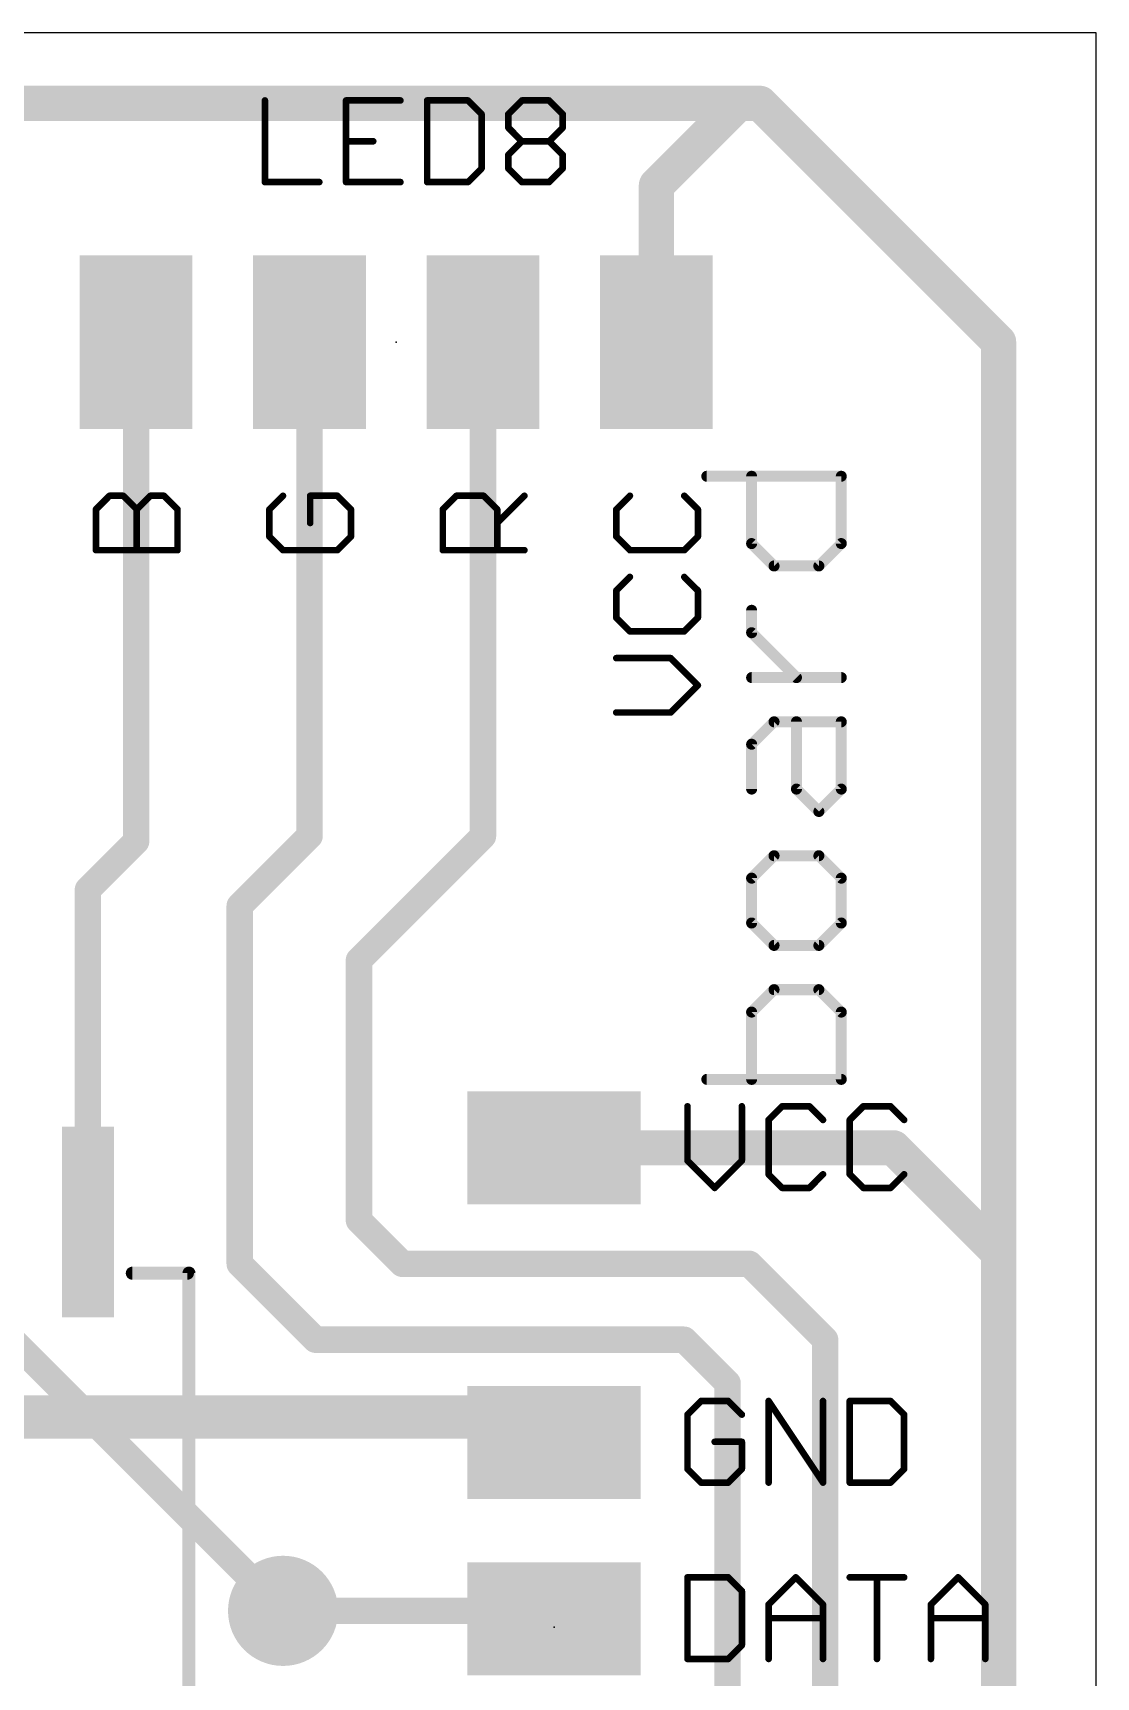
# Model space of a CAD drawing. Extents: x 1.3 to 95.4, y 0 to 60.
# Drawn here: x 83.12 to 95.38, y 19.61 to 38.56 of the extents above; entities that cross this region are included whole.
import ezdxf

# ---------------------------------------------------------------- set-up
doc = ezdxf.new("R2010")
doc.units = 0
for name, color, linetype in [('1', 12, 'CONTINUOUS'), ('16', 132, 'CONTINUOUS'), ('18', 110, 'CONTINUOUS'), ('20', 53, 'CONTINUOUS'), ('21', 253, 'CONTINUOUS'), ('23', 53, 'CONTINUOUS'), ('25', 253, 'CONTINUOUS')]:
    doc.layers.add(name, color=color, linetype=linetype)

# ---------------------------------------------------------------- blocks, each defined once
blk = doc.blocks.new('RECT')
blk.add_solid([(-0.5, -0.5), (0.5, -0.5), (-0.5, 0.5), (0.5, 0.5)])
blk = doc.blocks.new('ROUNDV')
at = {"const_width": 0.5}
blk.add_lwpolyline([(0, -0.25, 1), (0, 0.25, 1), (0, -0.25)], format="xyb", dxfattribs=at)

msp = doc.modelspace()

# ---------------------------------------------------------------- linework, layer by layer
at = {"layer": '1'}
for points, const_width in [([(91.25, 37.75), (81.5, 37.75)], 0.4064), ([(91.25, 37.75), (90.305, 36.805)], 0.4064), ([(91.5, 37.75), (91.25, 37.75)], 0.4064), ([(94.25, 35), (91.5, 37.75)], 0.4064), ([(90.305, 36.805), (90.305, 34.9975)], 0.4064), ([(84.305, 29.2425), (84.305, 34.9975)], 0.3048), ([(86.305, 29.305), (86.305, 34.9975)], 0.3048), ([(88.305, 29.305), (88.305, 34.9975)], 0.3048), ([(94.25, 24.5), (94.25, 35)], 0.4064), ([(90.8858, 33.452), (92.4365, 33.452)], 0.127), ([(91.4027, 32.6766), (91.4027, 33.452)], 0.127), ([(92.4365, 33.452), (92.4365, 32.6766)], 0.127), ([(91.6611, 32.4182), (91.4027, 32.6766)], 0.127), ([(92.4365, 32.6766), (92.178, 32.4182)], 0.127), ([(92.178, 32.4182), (91.6611, 32.4182)], 0.127), ([(91.4027, 31.6487), (91.4027, 31.9072)], 0.127), ([(91.9196, 31.1318), (91.4027, 31.6487)], 0.127), ([(92.4365, 31.1318), (91.4027, 31.1318)], 0.127), ([(91.4027, 30.3636), (91.6611, 30.622)], 0.127), ([(91.6611, 30.622), (92.4365, 30.622)], 0.127), ([(91.9196, 29.8467), (91.9196, 30.622)], 0.127), ([(92.4365, 30.622), (92.4365, 29.8467)], 0.127), ([(91.4027, 29.8467), (91.4027, 30.3636)], 0.127), ([(92.178, 29.5882), (91.9196, 29.8467)], 0.127), ([(92.4365, 29.8467), (92.178, 29.5882)], 0.127), ([(83.75, 28.6875), (84.305, 29.2425)], 0.3048), ([(85.5, 28.5), (86.305, 29.305)], 0.3048), ([(86.875, 27.875), (88.305, 29.305)], 0.3048), ([(91.6611, 29.0784), (91.4027, 28.82)], 0.127), ([(92.178, 29.0784), (91.6611, 29.0784)], 0.127), ([(92.4365, 28.82), (92.178, 29.0784)], 0.127), ([(83.75, 24.8575), (83.75, 28.6875)], 0.3048), ([(91.4027, 28.82), (91.4027, 28.3031)], 0.127), ([(92.4365, 28.3031), (92.4365, 28.82)], 0.127), ([(85.5, 24.375), (85.5, 28.5)], 0.3048), ([(91.4027, 28.3031), (91.6611, 28.0446)], 0.127), ([(92.178, 28.0446), (92.4365, 28.3031)], 0.127), ([(91.6611, 28.0446), (92.178, 28.0446)], 0.127), ([(86.875, 24.875), (86.875, 27.875)], 0.3048), ([(91.6611, 27.5348), (91.4027, 27.2764)], 0.127), ([(92.178, 27.5348), (91.6611, 27.5348)], 0.127), ([(92.4365, 27.2764), (92.178, 27.5348)], 0.127), ([(91.4027, 27.2764), (91.4027, 26.501)], 0.127), ([(92.4365, 26.501), (92.4365, 27.2764)], 0.127), ([(90.8858, 26.501), (92.4365, 26.501)], 0.127), ([(93.0385, 25.7115), (89.125, 25.7115)], 0.4064), ([(94.25, 24.5), (93.0385, 25.7115)], 0.4064), ([(87.375, 24.375), (86.875, 24.875)], 0.3048), ([(94.25, 3.25), (94.25, 24.5)], 0.4064), ([(86.375, 23.5), (85.5, 24.375)], 0.3048), ([(91.375, 24.375), (87.375, 24.375)], 0.3048), ([(92.25, 23.5), (91.375, 24.375)], 0.3048), ([(90.625, 23.5), (86.375, 23.5)], 0.3048), ([(91.125, 23), (90.625, 23.5)], 0.3048), ([(92.25, 14.625), (92.25, 23.5)], 0.3048), ([(91.125, 15.125), (91.125, 23)], 0.3048), ([(73.59, 22.6107), (88.8293, 22.6107)], 0.5), ([(88.8293, 22.6107), (89.125, 22.315)], 0.3048), ([(86, 20.375), (89.0325, 20.375)], 0.3048), ([(89.0325, 20.375), (89.125, 20.2825)], 0.3048)]:
    msp.add_lwpolyline(points, dxfattribs=dict(at, const_width=const_width))
for points, const_width in [([(91.25, 37.8516, 1), (91.25, 37.6484)], 0.2032), ([(91.3218, 37.6782, 1), (91.1782, 37.8218)], 0.2032), ([(91.25, 37.6484, 1), (91.25, 37.8516)], 0.2032), ([(91.5718, 37.8218, 1), (91.4282, 37.6782)], 0.2032), ([(91.5, 37.6484, 1), (91.5, 37.8516)], 0.2032), ([(90.4066, 36.805, 1), (90.2034, 36.805)], 0.2032), ([(90.2332, 36.8768, 1), (90.3768, 36.7332)], 0.2032), ([(84.3812, 34.9975, 1), (84.2288, 34.9975)], 0.1524), ([(86.3812, 34.9975, 1), (86.2288, 34.9975)], 0.1524), ([(88.3812, 34.9975, 1), (88.2288, 34.9975)], 0.1524), ([(90.2034, 34.9975, 1), (90.4066, 34.9975)], 0.2032), ([(94.3516, 35, 1), (94.1484, 35)], 0.2032), ([(94.1782, 34.9282, 1), (94.3218, 35.0718)], 0.2032), ([(90.8858, 33.4837, 1), (90.8858, 33.4202)], 0.0635), ([(91.4344, 33.452, 1), (91.3709, 33.452)], 0.0635), ([(92.4683, 33.452, 1), (92.4048, 33.452)], 0.0635), ([(92.4365, 33.4202, 1), (92.4365, 33.4837)], 0.0635), ([(91.4251, 32.6991, 1), (91.3802, 32.6542)], 0.0635), ([(91.3709, 32.6766, 1), (91.4344, 32.6766)], 0.0635), ([(92.4048, 32.6766, 1), (92.4683, 32.6766)], 0.0635), ([(92.459, 32.6542, 1), (92.414, 32.6991)], 0.0635), ([(91.6611, 32.4499, 1), (91.6611, 32.3864)], 0.0635), ([(91.6387, 32.3957, 1), (91.6836, 32.4406)], 0.0635), ([(92.1556, 32.4406, 1), (92.2005, 32.3957)], 0.0635), ([(92.178, 32.3864, 1), (92.178, 32.4499)], 0.0635), ([(91.4344, 31.9072, 1), (91.3709, 31.9072)], 0.0635), ([(91.4251, 31.6712, 1), (91.3802, 31.6263)], 0.0635), ([(91.3709, 31.6487, 1), (91.4344, 31.6487)], 0.0635), ([(91.4027, 31.1636, 1), (91.4027, 31.1001)], 0.0635), ([(91.8971, 31.1094, 1), (91.942, 31.1543)], 0.0635), ([(92.4365, 31.1001, 1), (92.4365, 31.1636)], 0.0635), ([(91.6611, 30.6538, 1), (91.6611, 30.5903)], 0.0635), ([(91.6836, 30.5996, 1), (91.6387, 30.6445)], 0.0635), ([(91.9513, 30.622, 1), (91.8878, 30.622)], 0.0635), ([(92.4683, 30.622, 1), (92.4048, 30.622)], 0.0635), ([(92.4365, 30.5903, 1), (92.4365, 30.6538)], 0.0635), ([(91.4344, 30.3636, 1), (91.3709, 30.3636)], 0.0635), ([(91.3802, 30.386, 1), (91.4251, 30.3411)], 0.0635), ([(91.3709, 29.8467, 1), (91.4344, 29.8467)], 0.0635), ([(91.8878, 29.8467, 1), (91.9513, 29.8467)], 0.0635), ([(91.942, 29.8691, 1), (91.8971, 29.8242)], 0.0635), ([(92.4048, 29.8467, 1), (92.4683, 29.8467)], 0.0635), ([(92.459, 29.8242, 1), (92.414, 29.8691)], 0.0635), ([(92.1556, 29.6107, 1), (92.2005, 29.5658)], 0.0635), ([(92.1556, 29.5658, 1), (92.2005, 29.6107)], 0.0635), ([(84.3589, 29.1886, 1), (84.2511, 29.2964)], 0.1524), ([(86.2288, 29.305, 1), (86.3812, 29.305)], 0.1524), ([(86.3589, 29.2511, 1), (86.2511, 29.3589)], 0.1524), ([(88.2288, 29.305, 1), (88.3812, 29.305)], 0.1524), ([(88.3589, 29.2511, 1), (88.2511, 29.3589)], 0.1524), ([(84.2288, 29.2425, 1), (84.3812, 29.2425)], 0.1524), ([(91.6611, 29.1102, 1), (91.6611, 29.0467)], 0.0635), ([(91.6836, 29.056, 1), (91.6387, 29.1009)], 0.0635), ([(92.2005, 29.1009, 1), (92.1556, 29.056)], 0.0635), ([(92.178, 29.0467, 1), (92.178, 29.1102)], 0.0635), ([(83.8262, 28.6875, 1), (83.6738, 28.6875)], 0.1524), ([(83.6961, 28.7414, 1), (83.8039, 28.6336)], 0.1524), ([(91.4344, 28.82, 1), (91.3709, 28.82)], 0.0635), ([(91.3802, 28.8424, 1), (91.4251, 28.7975)], 0.0635), ([(92.4683, 28.82, 1), (92.4048, 28.82)], 0.0635), ([(92.414, 28.7975, 1), (92.459, 28.8424)], 0.0635), ([(85.5762, 28.5, 1), (85.4238, 28.5)], 0.1524), ([(85.4461, 28.5539, 1), (85.5539, 28.4461)], 0.1524), ([(91.4251, 28.3255, 1), (91.3802, 28.2806)], 0.0635), ([(91.3709, 28.3031, 1), (91.4344, 28.3031)], 0.0635), ([(92.4048, 28.3031, 1), (92.4683, 28.3031)], 0.0635), ([(92.459, 28.2806, 1), (92.414, 28.3255)], 0.0635), ([(91.6611, 28.0764, 1), (91.6611, 28.0129)], 0.0635), ([(91.6387, 28.0222, 1), (91.6836, 28.0671)], 0.0635), ([(92.1556, 28.0671, 1), (92.2005, 28.0222)], 0.0635), ([(92.178, 28.0129, 1), (92.178, 28.0764)], 0.0635), ([(86.9512, 27.875, 1), (86.7988, 27.875)], 0.1524), ([(86.8211, 27.9289, 1), (86.9289, 27.8211)], 0.1524), ([(91.6611, 27.5666, 1), (91.6611, 27.5031)], 0.0635), ([(91.6836, 27.5124, 1), (91.6387, 27.5573)], 0.0635), ([(92.2005, 27.5573, 1), (92.1556, 27.5124)], 0.0635), ([(92.178, 27.5031, 1), (92.178, 27.5666)], 0.0635), ([(91.4344, 27.2764, 1), (91.3709, 27.2764)], 0.0635), ([(91.3802, 27.2988, 1), (91.4251, 27.2539)], 0.0635), ([(92.4683, 27.2764, 1), (92.4048, 27.2764)], 0.0635), ([(92.414, 27.2539, 1), (92.459, 27.2988)], 0.0635), ([(90.8858, 26.5328, 1), (90.8858, 26.4693)], 0.0635), ([(91.3709, 26.501, 1), (91.4344, 26.501)], 0.0635), ([(92.4048, 26.501, 1), (92.4683, 26.501)], 0.0635), ([(92.4365, 26.4693, 1), (92.4365, 26.5328)], 0.0635), ([(89.125, 25.8131, 1), (89.125, 25.6099)], 0.2032), ([(93.1103, 25.7833, 1), (92.9667, 25.6397)], 0.2032), ([(93.0385, 25.6099, 1), (93.0385, 25.8131)], 0.2032), ([(86.9289, 24.9289, 1), (86.8211, 24.8211)], 0.1524), ([(83.6738, 24.8575, 1), (83.8262, 24.8575)], 0.1524), ([(86.7988, 24.875, 1), (86.9512, 24.875)], 0.1524), ([(94.3516, 24.5, 1), (94.1484, 24.5)], 0.2032), ([(94.1782, 24.4282, 1), (94.3218, 24.5718)], 0.2032), ([(85.5539, 24.4289, 1), (85.4461, 24.3211)], 0.1524), ([(85.4238, 24.375, 1), (85.5762, 24.375)], 0.1524), ([(87.375, 24.4512, 1), (87.375, 24.2988)], 0.1524), ([(87.3211, 24.3211, 1), (87.4289, 24.4289)], 0.1524), ([(91.4289, 24.4289, 1), (91.3211, 24.3211)], 0.1524), ([(91.375, 24.2988, 1), (91.375, 24.4512)], 0.1524), ([(94.1484, 24.5, 1), (94.3516, 24.5)], 0.2032), ([(86.375, 23.5762, 1), (86.375, 23.4238)], 0.1524), ([(86.3211, 23.4461, 1), (86.4289, 23.5539)], 0.1524), ([(90.6789, 23.5539, 1), (90.5711, 23.4461)], 0.1524), ([(90.625, 23.4238, 1), (90.625, 23.5762)], 0.1524), ([(92.3262, 23.5, 1), (92.1738, 23.5)], 0.1524), ([(92.1961, 23.4461, 1), (92.3039, 23.5539)], 0.1524), ([(91.2012, 23, 1), (91.0488, 23)], 0.1524), ([(91.0711, 22.9461, 1), (91.1789, 23.0539)], 0.1524), ([(88.8832, 22.6646, 1), (88.7754, 22.5568)], 0.1524), ([(88.8293, 22.4857, 1), (88.8293, 22.7357)], 0.25), ([(89.0711, 22.2611, 1), (89.1789, 22.3689)], 0.1524), ([(86, 20.4512, 1), (86, 20.2988)], 0.1524), ([(89.0864, 20.4289, 1), (88.9786, 20.3211)], 0.1524), ([(89.0325, 20.2988, 1), (89.0325, 20.4512)], 0.1524), ([(89.0711, 20.2286, 1), (89.1789, 20.3364)], 0.1524)]:
    msp.add_lwpolyline(points, format="xyb", dxfattribs=dict(at, const_width=const_width))
at = {"layer": '16', "const_width": 0.3048}
msp.add_lwpolyline([(78.75, 27.625), (86, 20.375)], dxfattribs=at)
at = {"layer": '16', "const_width": 0.1524}
msp.add_lwpolyline([(85.9461, 20.3211, 1), (86.0539, 20.4289)], format="xyb", dxfattribs=at)
at = {"layer": '20'}
for p, q in [((95.375, 38.5625), (5, 38.5625)), ((95.375, 0), (95.375, 38.5625))]:
    msp.add_line(p, q, dxfattribs=at)
at = {"layer": '21'}
for points, const_width in [([(83.8423, 33.0704), (83.9991, 33.2272)], 0.0762), ([(83.9991, 33.2272), (84.1558, 33.2272)], 0.0762), ([(84.1558, 33.2272), (84.3126, 33.0704)], 0.0762), ([(84.3126, 33.0704), (84.4694, 33.2272)], 0.0762), ([(84.4694, 33.2272), (84.6261, 33.2272)], 0.0762), ([(84.6261, 33.2272), (84.7829, 33.0704)], 0.0762), ([(85.9991, 33.2272), (85.8423, 33.0704)], 0.0762), ([(86.6261, 33.2272), (86.3126, 33.2272)], 0.0762), ([(86.3126, 33.2272), (86.3126, 32.9136)], 0.0762), ([(86.7829, 33.0704), (86.6261, 33.2272)], 0.0762), ([(87.8423, 33.0704), (87.9991, 33.2272)], 0.0762), ([(87.9991, 33.2272), (88.3126, 33.2272)], 0.0762), ([(88.3126, 33.2272), (88.4694, 33.0704)], 0.0762), ([(88.4694, 32.9136), (88.7829, 33.2272)], 0.0762), ([(89.9991, 33.2272), (89.8423, 33.0704)], 0.0762), ([(90.7829, 33.0704), (90.6261, 33.2272)], 0.0762), ([(83.8423, 32.6001), (83.8423, 33.0704)], 0.0762), ([(84.3126, 32.6001), (84.3126, 33.0704)], 0.0762), ([(84.7829, 33.0704), (84.7829, 32.6001)], 0.0762), ([(85.8423, 33.0704), (85.8423, 32.7568)], 0.0762), ([(86.7829, 32.7568), (86.7829, 33.0704)], 0.0762), ([(87.8423, 32.6001), (87.8423, 33.0704)], 0.0762), ([(88.4694, 33.0704), (88.4694, 32.6001)], 0.0762), ([(89.8423, 33.0704), (89.8423, 32.7568)], 0.0762), ([(90.7829, 32.7568), (90.7829, 33.0704)], 0.0762), ([(85.8423, 32.7568), (85.9991, 32.6001)], 0.0762), ([(86.6261, 32.6001), (86.7829, 32.7568)], 0.0762), ([(89.8423, 32.7568), (89.9991, 32.6001)], 0.0762), ([(90.6261, 32.6001), (90.7829, 32.7568)], 0.0762), ([(84.7829, 32.6001), (83.8423, 32.6001)], 0.0762), ([(85.9991, 32.6001), (86.6261, 32.6001)], 0.0762), ([(88.7829, 32.6001), (87.8423, 32.6001)], 0.0762), ([(89.9991, 32.6001), (90.6261, 32.6001)], 0.0762), ([(89.9991, 32.2916), (89.8423, 32.1349)], 0.0762), ([(90.7829, 32.1349), (90.6261, 32.2916)], 0.0762), ([(89.8423, 32.1349), (89.8423, 31.8213)], 0.0762), ([(90.7829, 31.8213), (90.7829, 32.1349)], 0.0762), ([(89.8423, 31.8213), (89.9991, 31.6646)], 0.0762), ([(90.6261, 31.6646), (90.7829, 31.8213)], 0.0762), ([(89.9991, 31.6646), (90.6261, 31.6646)], 0.0762), ([(90.4694, 31.3561), (89.8423, 31.3561)], 0.0762), ([(90.7829, 31.0426), (90.4694, 31.3561)], 0.0762), ([(90.4694, 30.729), (90.7829, 31.0426)], 0.0762), ([(89.8423, 30.729), (90.4694, 30.729)], 0.0762), ([(90.6631, 26.1902), (90.6631, 25.5631)], 0.0762), ([(91.2902, 25.5631), (91.2902, 26.1902)], 0.0762), ([(91.7554, 26.1902), (91.5986, 26.0334)], 0.0762), ([(92.0689, 26.1902), (91.7554, 26.1902)], 0.0762), ([(92.2257, 26.0334), (92.0689, 26.1902)], 0.0762), ([(92.6909, 26.1902), (92.5341, 26.0334)], 0.0762), ([(93.0044, 26.1902), (92.6909, 26.1902)], 0.0762), ([(93.1612, 26.0334), (93.0044, 26.1902)], 0.0762), ([(91.5986, 26.0334), (91.5986, 25.4064)], 0.0762), ([(92.5341, 26.0334), (92.5341, 25.4064)], 0.0762), ([(90.6631, 25.5631), (90.9766, 25.2496)], 0.0762), ([(90.9766, 25.2496), (91.2902, 25.5631)], 0.0762), ([(91.5986, 25.4064), (91.7554, 25.2496)], 0.0762), ([(92.0689, 25.2496), (92.2257, 25.4064)], 0.0762), ([(92.5341, 25.4064), (92.6909, 25.2496)], 0.0762), ([(93.0044, 25.2496), (93.1612, 25.4064)], 0.0762), ([(91.7554, 25.2496), (92.0689, 25.2496)], 0.0762), ([(92.6909, 25.2496), (93.0044, 25.2496)], 0.0762), ([(84.8974, 24.2666), (84.2615, 24.2666)], 0.15), ([(84.915, 24.2675), (84.915, 16.3425)], 0.15), ([(90.8199, 22.7937), (90.6631, 22.6369)], 0.0762), ([(91.1334, 22.7937), (90.8199, 22.7937)], 0.0762), ([(91.2902, 22.6369), (91.1334, 22.7937)], 0.0762), ([(91.5986, 21.8531), (91.5986, 22.7937)], 0.0762), ([(91.5986, 22.7937), (92.2257, 21.8531)], 0.0762), ([(92.2257, 21.8531), (92.2257, 22.7937)], 0.0762), ([(92.5341, 22.7937), (92.5341, 21.8531)], 0.0762), ([(93.0044, 22.7937), (92.5341, 22.7937)], 0.0762), ([(93.1612, 22.6369), (93.0044, 22.7937)], 0.0762), ([(90.6631, 22.6369), (90.6631, 22.0099)], 0.0762), ([(93.1612, 22.0099), (93.1612, 22.6369)], 0.0762), ([(91.2902, 22.3234), (90.9766, 22.3234)], 0.0762), ([(91.2902, 22.0099), (91.2902, 22.3234)], 0.0762), ([(90.6631, 22.0099), (90.8199, 21.8531)], 0.0762), ([(91.1334, 21.8531), (91.2902, 22.0099)], 0.0762), ([(93.0044, 21.8531), (93.1612, 22.0099)], 0.0762), ([(90.8199, 21.8531), (91.1334, 21.8531)], 0.0762), ([(92.5341, 21.8531), (93.0044, 21.8531)], 0.0762), ([(90.6631, 20.7612), (90.6631, 19.8206)], 0.0762), ([(91.1334, 20.7612), (90.6631, 20.7612)], 0.0762), ([(91.2902, 20.6044), (91.1334, 20.7612)], 0.0762), ([(91.5986, 20.4477), (91.9122, 20.7612)], 0.0762), ([(91.9122, 20.7612), (92.2257, 20.4477)], 0.0762), ([(92.5341, 20.7612), (93.1612, 20.7612)], 0.0762), ([(92.8477, 19.8206), (92.8477, 20.7612)], 0.0762), ([(93.4697, 20.4477), (93.7832, 20.7612)], 0.0762), ([(93.7832, 20.7612), (94.0967, 20.4477)], 0.0762), ([(91.2902, 19.9774), (91.2902, 20.6044)], 0.0762), ([(91.5986, 19.8206), (91.5986, 20.4477)], 0.0762), ([(92.2257, 20.4477), (92.2257, 19.8206)], 0.0762), ([(93.4697, 19.8206), (93.4697, 20.4477)], 0.0762), ([(94.0967, 20.4477), (94.0967, 19.8206)], 0.0762), ([(91.5986, 20.2909), (92.2257, 20.2909)], 0.0762), ([(93.4697, 20.2909), (94.0967, 20.2909)], 0.0762), ([(91.1334, 19.8206), (91.2902, 19.9774)], 0.0762), ([(90.6631, 19.8206), (91.1334, 19.8206)], 0.0762)]:
    msp.add_lwpolyline(points, dxfattribs=dict(at, const_width=const_width))
for points, const_width in [([(83.9991, 33.2462, 1), (83.9991, 33.2081)], 0.0381), ([(84.0125, 33.2137, 1), (83.9856, 33.2406)], 0.0381), ([(84.1693, 33.2406, 1), (84.1424, 33.2137)], 0.0381), ([(84.1558, 33.2081, 1), (84.1558, 33.2462)], 0.0381), ([(84.4694, 33.2462, 1), (84.4694, 33.2081)], 0.0381), ([(84.4828, 33.2137, 1), (84.4559, 33.2406)], 0.0381), ([(84.6396, 33.2406, 1), (84.6127, 33.2137)], 0.0381), ([(84.6261, 33.2081, 1), (84.6261, 33.2462)], 0.0381), ([(86.0125, 33.2137, 1), (85.9856, 33.2406)], 0.0381), ([(86.3126, 33.2462, 1), (86.3126, 33.2081)], 0.0381), ([(86.3316, 33.2272, 1), (86.2936, 33.2272)], 0.0381), ([(86.6396, 33.2406, 1), (86.6127, 33.2137)], 0.0381), ([(86.6261, 33.2081, 1), (86.6261, 33.2462)], 0.0381), ([(87.9991, 33.2462, 1), (87.9991, 33.2081)], 0.0381), ([(88.0125, 33.2137, 1), (87.9856, 33.2406)], 0.0381), ([(88.3261, 33.2406, 1), (88.2991, 33.2137)], 0.0381), ([(88.3126, 33.2081, 1), (88.3126, 33.2462)], 0.0381), ([(88.7964, 33.2137, 1), (88.7694, 33.2406)], 0.0381), ([(90.0125, 33.2137, 1), (89.9856, 33.2406)], 0.0381), ([(90.6396, 33.2406, 1), (90.6127, 33.2137)], 0.0381), ([(83.8613, 33.0704, 1), (83.8232, 33.0704)], 0.0381), ([(83.8288, 33.0839, 1), (83.8558, 33.0569)], 0.0381), ([(84.2991, 33.0839, 1), (84.3261, 33.0569)], 0.0381), ([(84.3316, 33.0704, 1), (84.2936, 33.0704)], 0.0381), ([(84.2991, 33.0569, 1), (84.3261, 33.0839)], 0.0381), ([(84.8019, 33.0704, 1), (84.7639, 33.0704)], 0.0381), ([(84.7694, 33.0569, 1), (84.7964, 33.0839)], 0.0381), ([(85.8613, 33.0704, 1), (85.8232, 33.0704)], 0.0381), ([(85.8288, 33.0839, 1), (85.8558, 33.0569)], 0.0381), ([(86.8019, 33.0704, 1), (86.7639, 33.0704)], 0.0381), ([(86.7694, 33.0569, 1), (86.7964, 33.0839)], 0.0381), ([(87.8613, 33.0704, 1), (87.8232, 33.0704)], 0.0381), ([(87.8288, 33.0839, 1), (87.8558, 33.0569)], 0.0381), ([(88.4884, 33.0704, 1), (88.4503, 33.0704)], 0.0381), ([(88.4559, 33.0569, 1), (88.4828, 33.0839)], 0.0381), ([(89.8613, 33.0704, 1), (89.8232, 33.0704)], 0.0381), ([(89.8288, 33.0839, 1), (89.8558, 33.0569)], 0.0381), ([(90.8019, 33.0704, 1), (90.7639, 33.0704)], 0.0381), ([(90.7694, 33.0569, 1), (90.7964, 33.0839)], 0.0381), ([(85.8558, 32.7703, 1), (85.8288, 32.7434)], 0.0381), ([(86.2936, 32.9136, 1), (86.3316, 32.9136)], 0.0381), ([(86.7964, 32.7434, 1), (86.7694, 32.7703)], 0.0381), ([(88.4559, 32.9271, 1), (88.4828, 32.9001)], 0.0381), ([(89.8558, 32.7703, 1), (89.8288, 32.7434)], 0.0381), ([(90.7964, 32.7434, 1), (90.7694, 32.7703)], 0.0381), ([(83.8423, 32.6191, 1), (83.8423, 32.581)], 0.0381), ([(83.8232, 32.6001, 1), (83.8613, 32.6001)], 0.0381), ([(84.2936, 32.6001, 1), (84.3316, 32.6001)], 0.0381), ([(84.7639, 32.6001, 1), (84.8019, 32.6001)], 0.0381), ([(84.7829, 32.581, 1), (84.7829, 32.6191)], 0.0381), ([(85.8232, 32.7568, 1), (85.8613, 32.7568)], 0.0381), ([(85.9991, 32.6191, 1), (85.9991, 32.581)], 0.0381), ([(85.9856, 32.5866, 1), (86.0125, 32.6136)], 0.0381), ([(86.6127, 32.6136, 1), (86.6396, 32.5866)], 0.0381), ([(86.6261, 32.581, 1), (86.6261, 32.6191)], 0.0381), ([(86.7639, 32.7568, 1), (86.8019, 32.7568)], 0.0381), ([(87.8423, 32.6191, 1), (87.8423, 32.581)], 0.0381), ([(87.8232, 32.6001, 1), (87.8613, 32.6001)], 0.0381), ([(88.4503, 32.6001, 1), (88.4884, 32.6001)], 0.0381), ([(88.7829, 32.581, 1), (88.7829, 32.6191)], 0.0381), ([(89.8232, 32.7568, 1), (89.8613, 32.7568)], 0.0381), ([(89.9991, 32.6191, 1), (89.9991, 32.581)], 0.0381), ([(89.9856, 32.5866, 1), (90.0125, 32.6136)], 0.0381), ([(90.6127, 32.6136, 1), (90.6396, 32.5866)], 0.0381), ([(90.6261, 32.581, 1), (90.6261, 32.6191)], 0.0381), ([(90.7639, 32.7568, 1), (90.8019, 32.7568)], 0.0381), ([(90.0125, 32.2782, 1), (89.9856, 32.3051)], 0.0381), ([(90.6396, 32.3051, 1), (90.6127, 32.2782)], 0.0381), ([(89.8613, 32.1349, 1), (89.8232, 32.1349)], 0.0381), ([(89.8288, 32.1483, 1), (89.8558, 32.1214)], 0.0381), ([(90.8019, 32.1349, 1), (90.7639, 32.1349)], 0.0381), ([(90.7694, 32.1214, 1), (90.7964, 32.1483)], 0.0381), ([(89.8558, 31.8348, 1), (89.8288, 31.8079)], 0.0381), ([(89.8232, 31.8213, 1), (89.8613, 31.8213)], 0.0381), ([(90.7639, 31.8213, 1), (90.8019, 31.8213)], 0.0381), ([(90.7964, 31.8079, 1), (90.7694, 31.8348)], 0.0381), ([(89.9991, 31.6836, 1), (89.9991, 31.6455)], 0.0381), ([(89.9856, 31.6511, 1), (90.0125, 31.678)], 0.0381), ([(90.6127, 31.678, 1), (90.6396, 31.6511)], 0.0381), ([(90.6261, 31.6455, 1), (90.6261, 31.6836)], 0.0381), ([(89.8423, 31.3752, 1), (89.8423, 31.3371)], 0.0381), ([(90.4828, 31.3696, 1), (90.4559, 31.3426)], 0.0381), ([(90.4694, 31.3371, 1), (90.4694, 31.3752)], 0.0381), ([(90.7964, 31.0291, 1), (90.7694, 31.056)], 0.0381), ([(90.7694, 31.0291, 1), (90.7964, 31.056)], 0.0381), ([(89.8423, 30.7481, 1), (89.8423, 30.71)], 0.0381), ([(90.4559, 30.7425, 1), (90.4828, 30.7156)], 0.0381), ([(90.4694, 30.71, 1), (90.4694, 30.7481)], 0.0381), ([(90.6821, 26.1902, 1), (90.6441, 26.1902)], 0.0381), ([(91.3092, 26.1902, 1), (91.2711, 26.1902)], 0.0381), ([(91.7554, 26.2093, 1), (91.7554, 26.1712)], 0.0381), ([(91.7689, 26.1767, 1), (91.7419, 26.2037)], 0.0381), ([(92.0824, 26.2037, 1), (92.0554, 26.1767)], 0.0381), ([(92.0689, 26.1712, 1), (92.0689, 26.2093)], 0.0381), ([(92.6909, 26.2093, 1), (92.6909, 26.1712)], 0.0381), ([(92.7044, 26.1767, 1), (92.6774, 26.2037)], 0.0381), ([(93.0179, 26.2037, 1), (92.991, 26.1767)], 0.0381), ([(93.0044, 26.1712, 1), (93.0044, 26.2093)], 0.0381), ([(91.5851, 26.0469, 1), (91.6121, 26.02)], 0.0381), ([(91.6177, 26.0334, 1), (91.5796, 26.0334)], 0.0381), ([(92.2122, 26.02, 1), (92.2392, 26.0469)], 0.0381), ([(92.5532, 26.0334, 1), (92.5151, 26.0334)], 0.0381), ([(92.5207, 26.0469, 1), (92.5476, 26.02)], 0.0381), ([(93.1477, 26.02, 1), (93.1747, 26.0469)], 0.0381), ([(90.6766, 25.5766, 1), (90.6496, 25.5497)], 0.0381), ([(91.3036, 25.5497, 1), (91.2767, 25.5766)], 0.0381), ([(90.6441, 25.5631, 1), (90.6821, 25.5631)], 0.0381), ([(91.2711, 25.5631, 1), (91.3092, 25.5631)], 0.0381), ([(91.6121, 25.4198, 1), (91.5851, 25.3929)], 0.0381), ([(91.5796, 25.4064, 1), (91.6177, 25.4064)], 0.0381), ([(92.2392, 25.3929, 1), (92.2122, 25.4198)], 0.0381), ([(92.5476, 25.4198, 1), (92.5207, 25.3929)], 0.0381), ([(92.5151, 25.4064, 1), (92.5532, 25.4064)], 0.0381), ([(93.1747, 25.3929, 1), (93.1477, 25.4198)], 0.0381), ([(90.9632, 25.2631, 1), (90.9901, 25.2361)], 0.0381), ([(90.9632, 25.2361, 1), (90.9901, 25.2631)], 0.0381), ([(91.7554, 25.2687, 1), (91.7554, 25.2306)], 0.0381), ([(91.7419, 25.2361, 1), (91.7689, 25.2631)], 0.0381), ([(92.0554, 25.2631, 1), (92.0824, 25.2361)], 0.0381), ([(92.0689, 25.2306, 1), (92.0689, 25.2687)], 0.0381), ([(92.6909, 25.2687, 1), (92.6909, 25.2306)], 0.0381), ([(92.6774, 25.2361, 1), (92.7044, 25.2631)], 0.0381), ([(92.991, 25.2631, 1), (93.0179, 25.2361)], 0.0381), ([(93.0044, 25.2306, 1), (93.0044, 25.2687)], 0.0381), ([(84.2615, 24.3041, 1), (84.2615, 24.2291)], 0.075), ([(84.9525, 24.2675, 1), (84.8775, 24.2675)], 0.075), ([(84.8974, 24.2291, 1), (84.8974, 24.3041)], 0.075), ([(90.8199, 22.8128, 1), (90.8199, 22.7747)], 0.0381), ([(90.8333, 22.7802, 1), (90.8064, 22.8072)], 0.0381), ([(91.1469, 22.8072, 1), (91.1199, 22.7802)], 0.0381), ([(91.1334, 22.7747, 1), (91.1334, 22.8128)], 0.0381), ([(91.6145, 22.8043, 1), (91.5828, 22.7831)], 0.0381), ([(91.6177, 22.7937, 1), (91.5796, 22.7937)], 0.0381), ([(92.2447, 22.7937, 1), (92.2066, 22.7937)], 0.0381), ([(92.5341, 22.8128, 1), (92.5341, 22.7747)], 0.0381), ([(92.5532, 22.7937, 1), (92.5151, 22.7937)], 0.0381), ([(93.0179, 22.8072, 1), (92.991, 22.7802)], 0.0381), ([(93.0044, 22.7747, 1), (93.0044, 22.8128)], 0.0381), ([(90.6496, 22.6504, 1), (90.6766, 22.6235)], 0.0381), ([(90.6821, 22.6369, 1), (90.6441, 22.6369)], 0.0381), ([(91.2767, 22.6235, 1), (91.3036, 22.6504)], 0.0381), ([(93.1803, 22.6369, 1), (93.1422, 22.6369)], 0.0381), ([(93.1477, 22.6235, 1), (93.1747, 22.6504)], 0.0381), ([(90.9766, 22.3424, 1), (90.9766, 22.3043)], 0.0381), ([(91.3092, 22.3234, 1), (91.2711, 22.3234)], 0.0381), ([(91.2902, 22.3043, 1), (91.2902, 22.3424)], 0.0381), ([(90.6766, 22.0233, 1), (90.6496, 21.9964)], 0.0381), ([(90.6441, 22.0099, 1), (90.6821, 22.0099)], 0.0381), ([(91.2711, 22.0099, 1), (91.3092, 22.0099)], 0.0381), ([(91.3036, 21.9964, 1), (91.2767, 22.0233)], 0.0381), ([(93.1422, 22.0099, 1), (93.1803, 22.0099)], 0.0381), ([(93.1747, 21.9964, 1), (93.1477, 22.0233)], 0.0381), ([(90.8199, 21.8722, 1), (90.8199, 21.8341)], 0.0381), ([(90.8064, 21.8396, 1), (90.8333, 21.8666)], 0.0381), ([(91.1199, 21.8666, 1), (91.1469, 21.8396)], 0.0381), ([(91.1334, 21.8341, 1), (91.1334, 21.8722)], 0.0381), ([(91.5796, 21.8531, 1), (91.6177, 21.8531)], 0.0381), ([(92.2066, 21.8531, 1), (92.2447, 21.8531)], 0.0381), ([(92.2098, 21.8425, 1), (92.2415, 21.8637)], 0.0381), ([(92.5341, 21.8722, 1), (92.5341, 21.8341)], 0.0381), ([(92.5151, 21.8531, 1), (92.5532, 21.8531)], 0.0381), ([(92.991, 21.8666, 1), (93.0179, 21.8396)], 0.0381), ([(93.0044, 21.8341, 1), (93.0044, 21.8722)], 0.0381), ([(90.6631, 20.7803, 1), (90.6631, 20.7422)], 0.0381), ([(90.6821, 20.7612, 1), (90.6441, 20.7612)], 0.0381), ([(91.1469, 20.7747, 1), (91.1199, 20.7477)], 0.0381), ([(91.1334, 20.7422, 1), (91.1334, 20.7803)], 0.0381), ([(91.9256, 20.7747, 1), (91.8987, 20.7477)], 0.0381), ([(91.9256, 20.7477, 1), (91.8987, 20.7747)], 0.0381), ([(92.5341, 20.7803, 1), (92.5341, 20.7422)], 0.0381), ([(92.8667, 20.7612, 1), (92.8286, 20.7612)], 0.0381), ([(93.1612, 20.7422, 1), (93.1612, 20.7803)], 0.0381), ([(93.7967, 20.7747, 1), (93.7697, 20.7477)], 0.0381), ([(93.7967, 20.7477, 1), (93.7697, 20.7747)], 0.0381), ([(91.3092, 20.6044, 1), (91.2711, 20.6044)], 0.0381), ([(91.2767, 20.591, 1), (91.3036, 20.6179)], 0.0381), ([(91.5851, 20.4611, 1), (91.6121, 20.4342)], 0.0381), ([(91.6177, 20.4477, 1), (91.5796, 20.4477)], 0.0381), ([(92.2447, 20.4477, 1), (92.2066, 20.4477)], 0.0381), ([(92.2122, 20.4342, 1), (92.2392, 20.4611)], 0.0381), ([(93.4887, 20.4477, 1), (93.4506, 20.4477)], 0.0381), ([(93.4562, 20.4611, 1), (93.4831, 20.4342)], 0.0381), ([(94.1158, 20.4477, 1), (94.0777, 20.4477)], 0.0381), ([(94.0833, 20.4342, 1), (94.1102, 20.4611)], 0.0381), ([(91.5986, 20.31, 1), (91.5986, 20.2719)], 0.0381), ([(92.2257, 20.2719, 1), (92.2257, 20.31)], 0.0381), ([(93.4697, 20.31, 1), (93.4697, 20.2719)], 0.0381), ([(94.0967, 20.2719, 1), (94.0967, 20.31)], 0.0381), ([(91.2711, 19.9774, 1), (91.3092, 19.9774)], 0.0381), ([(91.3036, 19.9639, 1), (91.2767, 19.9908)], 0.0381), ([(90.6631, 19.8397, 1), (90.6631, 19.8016)], 0.0381), ([(90.6441, 19.8206, 1), (90.6821, 19.8206)], 0.0381), ([(91.1199, 19.8341, 1), (91.1469, 19.8071)], 0.0381), ([(91.1334, 19.8016, 1), (91.1334, 19.8397)], 0.0381), ([(91.5796, 19.8206, 1), (91.6177, 19.8206)], 0.0381), ([(92.2066, 19.8206, 1), (92.2447, 19.8206)], 0.0381), ([(92.8286, 19.8206, 1), (92.8667, 19.8206)], 0.0381), ([(93.4506, 19.8206, 1), (93.4887, 19.8206)], 0.0381), ([(94.0777, 19.8206, 1), (94.1158, 19.8206)], 0.0381)]:
    msp.add_lwpolyline(points, format="xyb", dxfattribs=dict(at, const_width=const_width))
at = {"layer": '23'}
for p in [(87.305, 34.9975), (89.125, 20.1875)]:
    msp.add_point(p, dxfattribs=at)
at = {"layer": '25', "const_width": 0.0762}
for points in [[(85.7906, 37.7837), (85.7906, 36.8431)], [(87.3532, 37.7837), (86.7261, 37.7837)], [(86.7261, 37.7837), (86.7261, 36.8431)], [(87.6616, 37.7837), (87.6616, 36.8431)], [(88.1319, 37.7837), (87.6616, 37.7837)], [(88.2887, 37.6269), (88.1319, 37.7837)], [(88.5972, 37.6269), (88.7539, 37.7837)], [(88.7539, 37.7837), (89.0675, 37.7837)], [(89.0675, 37.7837), (89.2242, 37.6269)], [(88.2887, 36.9999), (88.2887, 37.6269)], [(88.5972, 37.4702), (88.5972, 37.6269)], [(89.2242, 37.6269), (89.2242, 37.4702)], [(86.7261, 37.3134), (87.0397, 37.3134)], [(88.7539, 37.3134), (88.5972, 37.4702)], [(88.5972, 37.1566), (88.7539, 37.3134)], [(88.7539, 37.3134), (89.0675, 37.3134)], [(89.2242, 37.4702), (89.0675, 37.3134)], [(89.0675, 37.3134), (89.2242, 37.1566)], [(88.5972, 36.9999), (88.5972, 37.1566)], [(89.2242, 37.1566), (89.2242, 36.9999)], [(88.1319, 36.8431), (88.2887, 36.9999)], [(88.7539, 36.8431), (88.5972, 36.9999)], [(89.2242, 36.9999), (89.0675, 36.8431)], [(85.7906, 36.8431), (86.4177, 36.8431)], [(86.7261, 36.8431), (87.3532, 36.8431)], [(87.6616, 36.8431), (88.1319, 36.8431)], [(89.0675, 36.8431), (88.7539, 36.8431)]]:
    msp.add_lwpolyline(points, dxfattribs=at)
at = {"layer": '25', "const_width": 0.0381}
for points in [[(85.8096, 37.7837, 1), (85.7716, 37.7837)], [(86.7261, 37.8028, 1), (86.7261, 37.7647)], [(86.7452, 37.7837, 1), (86.7071, 37.7837)], [(87.3532, 37.7647, 1), (87.3532, 37.8028)], [(87.6616, 37.8028, 1), (87.6616, 37.7647)], [(87.6807, 37.7837, 1), (87.6426, 37.7837)], [(88.1454, 37.7972, 1), (88.1185, 37.7702)], [(88.1319, 37.7647, 1), (88.1319, 37.8028)], [(88.7539, 37.8028, 1), (88.7539, 37.7647)], [(88.7674, 37.7702, 1), (88.7405, 37.7972)], [(89.0809, 37.7972, 1), (89.054, 37.7702)], [(89.0675, 37.7647, 1), (89.0675, 37.8028)], [(88.3078, 37.6269, 1), (88.2697, 37.6269)], [(88.2752, 37.6135, 1), (88.3022, 37.6404)], [(88.6162, 37.6269, 1), (88.5781, 37.6269)], [(88.5837, 37.6404, 1), (88.6106, 37.6135)], [(89.2433, 37.6269, 1), (89.2052, 37.6269)], [(89.2108, 37.6135, 1), (89.2377, 37.6404)], [(86.7261, 37.3325, 1), (86.7261, 37.2944)], [(87.0397, 37.2944, 1), (87.0397, 37.3325)], [(88.6106, 37.4836, 1), (88.5837, 37.4567)], [(88.5781, 37.4702, 1), (88.6162, 37.4702)], [(88.7539, 37.3325, 1), (88.7539, 37.2944)], [(88.7674, 37.2999, 1), (88.7405, 37.3269)], [(88.7405, 37.2999, 1), (88.7674, 37.3269)], [(89.0809, 37.3269, 1), (89.054, 37.2999)], [(89.054, 37.3269, 1), (89.0809, 37.2999)], [(89.0675, 37.2944, 1), (89.0675, 37.3325)], [(89.2052, 37.4702, 1), (89.2433, 37.4702)], [(89.2377, 37.4567, 1), (89.2108, 37.4836)], [(88.6162, 37.1566, 1), (88.5781, 37.1566)], [(88.5837, 37.1701, 1), (88.6106, 37.1432)], [(89.2433, 37.1566, 1), (89.2052, 37.1566)], [(89.2108, 37.1432, 1), (89.2377, 37.1701)], [(88.2697, 36.9999, 1), (88.3078, 36.9999)], [(88.3022, 36.9864, 1), (88.2752, 37.0133)], [(88.6106, 37.0133, 1), (88.5837, 36.9864)], [(88.5781, 36.9999, 1), (88.6162, 36.9999)], [(89.2052, 36.9999, 1), (89.2433, 36.9999)], [(89.2377, 36.9864, 1), (89.2108, 37.0133)], [(85.7906, 36.8621, 1), (85.7906, 36.824)], [(85.7716, 36.8431, 1), (85.8096, 36.8431)], [(86.4177, 36.824, 1), (86.4177, 36.8621)], [(86.7261, 36.8621, 1), (86.7261, 36.824)], [(86.7071, 36.8431, 1), (86.7452, 36.8431)], [(87.3532, 36.824, 1), (87.3532, 36.8621)], [(87.6616, 36.8621, 1), (87.6616, 36.824)], [(87.6426, 36.8431, 1), (87.6807, 36.8431)], [(88.1185, 36.8566, 1), (88.1454, 36.8296)], [(88.1319, 36.824, 1), (88.1319, 36.8621)], [(88.7539, 36.8621, 1), (88.7539, 36.824)], [(88.7405, 36.8296, 1), (88.7674, 36.8566)], [(89.054, 36.8566, 1), (89.0809, 36.8296)], [(89.0675, 36.824, 1), (89.0675, 36.8621)]]:
    msp.add_lwpolyline(points, format="xyb", dxfattribs=at)

# ---------------------------------------------------------------- block references
at = {"layer": '1', "xscale": 2, "yscale": 1.3, "rotation": 270}
for p in [(84.305, 34.9975), (86.305, 34.9975), (88.305, 34.9975), (90.305, 34.9975)]:
    msp.add_blockref('RECT', p, dxfattribs=at)
at = {"layer": '1'}
for p, xscale, yscale in [((89.125, 25.7115), 2, 1.3), ((83.75, 24.8575), 0.6, 2.2), ((89.125, 22.315), 2, 1.3), ((89.125, 20.2825), 2, 1.3)]:
    msp.add_blockref('RECT', p, dxfattribs=dict(at, xscale=xscale, yscale=yscale))
at = {"layer": '18', "xscale": 1.27, "yscale": 1.27}
msp.add_blockref('ROUNDV', (86, 20.375), dxfattribs=at)
msp.add_blockref('ROUNDV', (86, 20.375), dxfattribs=at)

doc.saveas('drawing.dxf')
